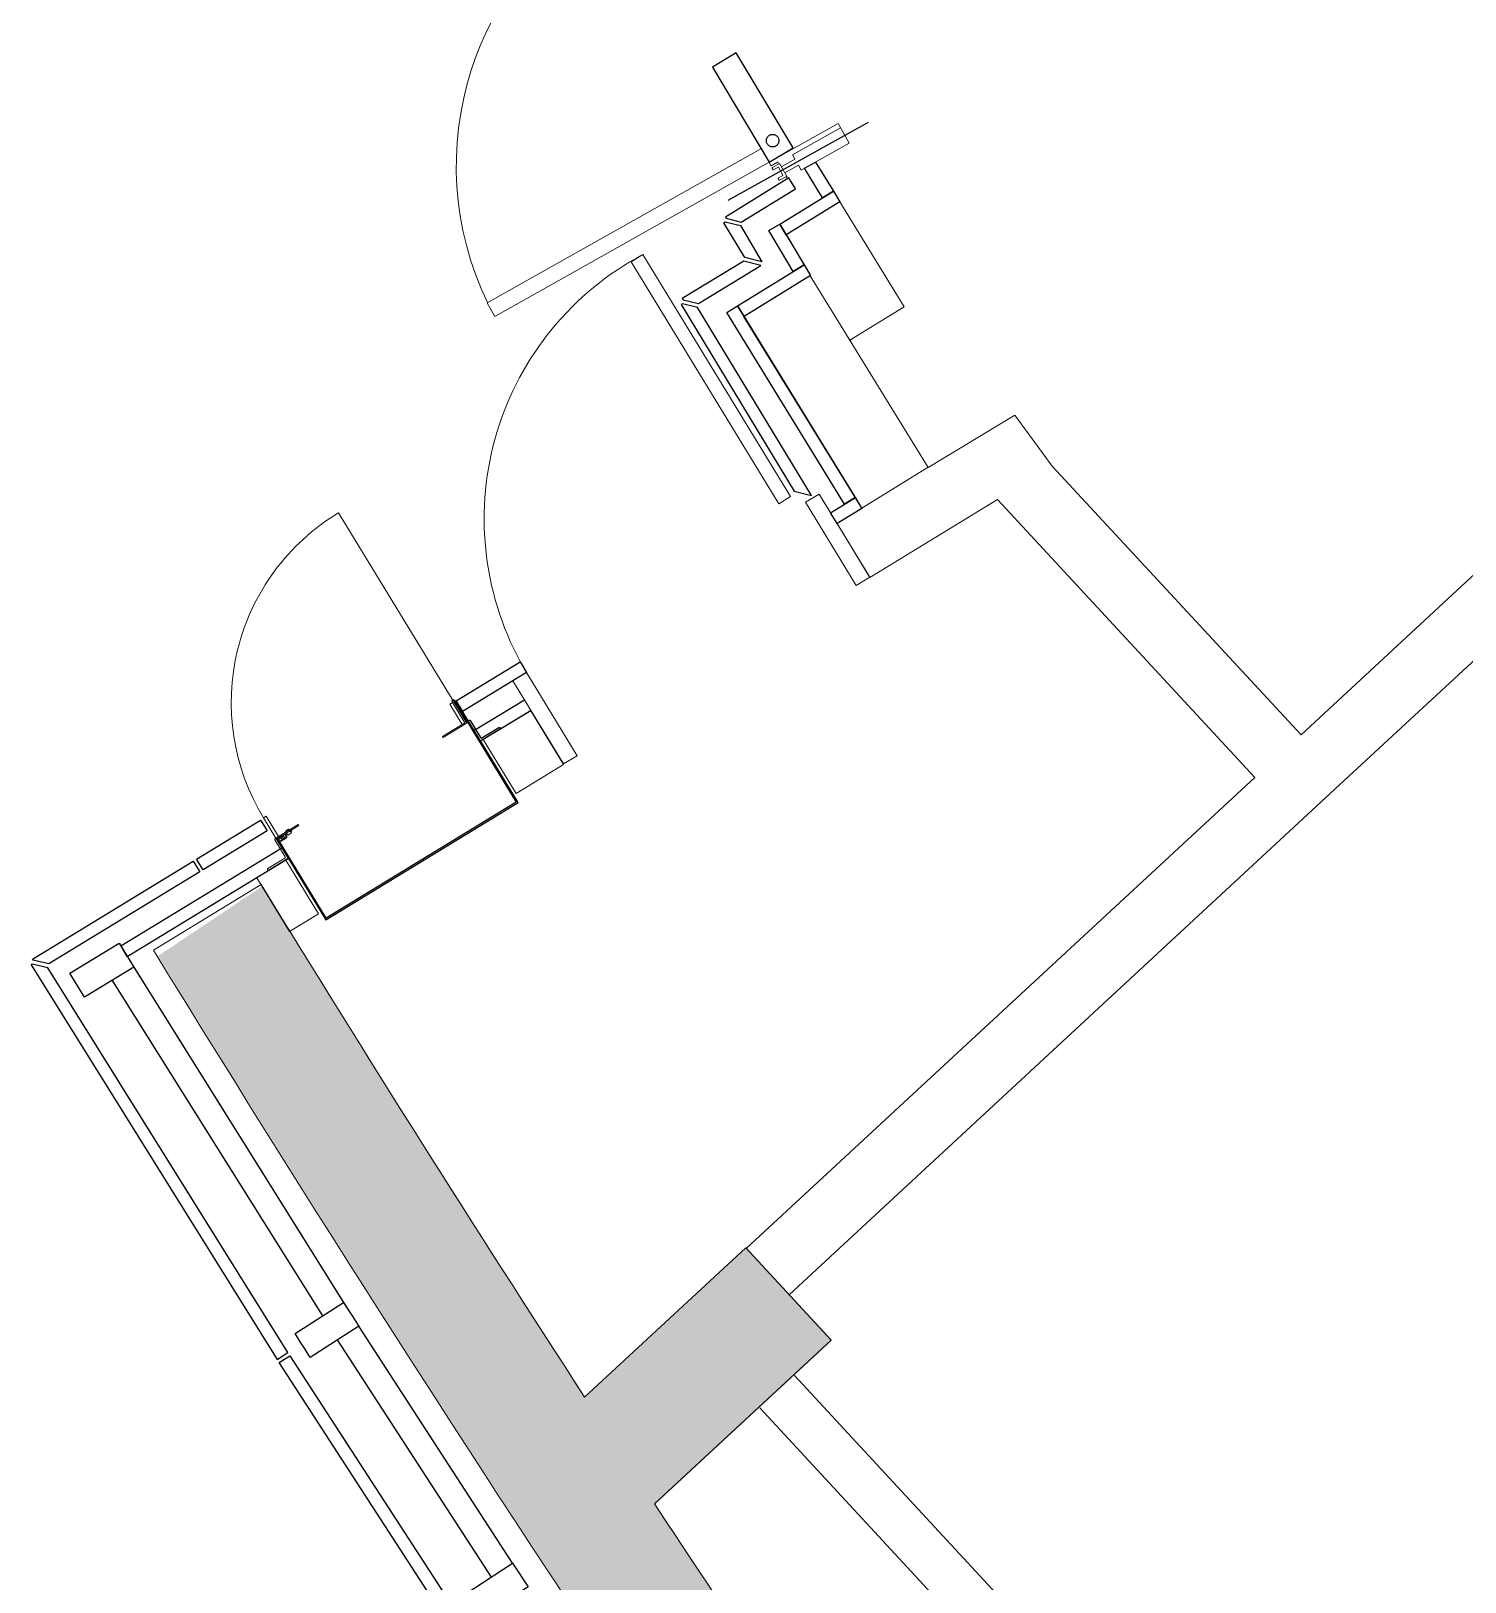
# Model space of a CAD drawing. Header units: centimetres. Extents: x 139057 to 200038, y 34824 to 80516.
# Drawn here: x 164389 to 164844.4, y 48748.7 to 49241 of the extents above; entities that cross this region are included whole.
import ezdxf

# ---------------------------------------------------------------- set-up
doc = ezdxf.new("R2010")
doc.units = ezdxf.units.CM
doc.header["$LTSCALE"] = 100
doc.linetypes.add('FLPL-B-P1$0$HIDDEN', pattern=[9.525, 6.35, -3.175])
doc.layers.get('0').update_dxf_attribs({"lineweight": 0})
for name, color, linetype, lineweight in [('410_STRUTTURE_001-AM_0', 7, 'Continuous', 0), ('430_TAVOLATI_001-AM_0', 3, 'Continuous', 0), ('441_SERRAMENTI_001-AM_0', 1, 'Continuous', 0)]:
    doc.layers.add(name, color=color, linetype=linetype, lineweight=lineweight)
for name, color, linetype in [('_retini_strutture', 7, 'Continuous'), ('A-FACCIATA', 8, 'Continuous'), ('A-FACCIATA-metal', 13, 'Continuous'), ('A-FACCIATA-montanti', 13, 'Continuous'), ('A-FACCIATA-stone', 13, 'Continuous'), ('A-MCLS3-15', 50, 'Continuous'), ('FLPL-B-P1$0$A-ABOV', 7, 'FLPL-B-P1$0$HIDDEN')]:
    doc.layers.add(name, color=color, linetype=linetype)

# ---------------------------------------------------------------- blocks, each defined once
blk = doc.blocks.new('FLPL-B-P1$0$leafmet')
at = {"color": 0, "linetype": 'ByBlock'}
blk.add_lwpolyline([(0, 0), (44, 0), (44, 1), (0, 1)], close=True, dxfattribs=at)
blk = doc.blocks.new('FLPL-B-P1$0$invsible closer')
at = {"layer": 'FLPL-B-P1$0$A-ABOV'}
blk.add_line((0, 44), (0, -44), dxfattribs=at)
blk.add_lwpolyline([(0, 44), (0, -44), (351, -44), (351, 44)], close=True, dxfattribs=at)
blk.add_circle((53, 0), 20, dxfattribs=at)
blk = doc.blocks.new('A$C008775F5')
blk.add_lwpolyline([(14809171.4, 36768593.5), (14809122.8, 36768581.7), (14808886.4, 36769553.3), (14808935, 36769565.2)], close=True)
for points in [[(14810139.5, 36768802.3), (14810151.1, 36768754.7), (14810168.1, 36768758.8), (14810209.4, 36768588.8), (14810139.9, 36768571.9), (14810080.8, 36768815.3, -0.414214), (14810081.6, 36768816.5), (14810092.2, 36768819.1, -0.414214), (14810093.4, 36768818.4), (14810098.8, 36768796.3, 0.414214), (14810099.4, 36768796), (14810105.7, 36768797.5)], [(14809076.6, 36768543.2), (14809088.1, 36768495.6), (14809071.1, 36768491.4), (14809112.5, 36768321.4), (14809182, 36768338.3), (14809122.8, 36768581.7, 0.414214), (14809121.6, 36768582.4), (14809110.9, 36768579.8, 0.414214), (14809110.2, 36768578.6), (14809115.5, 36768556.6, -0.414214), (14809115.1, 36768555.9), (14809108.8, 36768554.4)]]:
    blk.add_lwpolyline(points, format="xyb")
for points in [[(14810137.2, 36768829, -0.414214), (14810137.9, 36768830.2), (14810143.7, 36768831.6, -0.414214), (14810145, 36768830.9), (14810150.3, 36768808.8, 0.414214), (14810150.9, 36768808.5), (14810152.4, 36768808.8, -0.414214), (14810153.6, 36768808.1), (14810154.1, 36768805.9), (14810106.5, 36768794.3), (14810100.3, 36768820, -0.414214), (14810101, 36768821.2), (14810106.8, 36768822.7, -0.414214), (14810108, 36768821.9), (14810111.9, 36768805.9, 0.414214), (14810112.5, 36768805.5), (14810140.7, 36768812.4, 0.414214), (14810141.1, 36768813)], [(14809066.4, 36768568, 0.414214), (14809065.2, 36768568.7), (14809059.4, 36768567.3, 0.414214), (14809058.7, 36768566.1), (14809064, 36768544, -0.414214), (14809063.6, 36768543.4), (14809062.2, 36768543.1, 0.414214), (14809061.5, 36768541.9), (14809062, 36768539.6), (14809109.6, 36768551.2), (14809103.3, 36768576.9, 0.414214), (14809102.1, 36768577.7), (14809096.3, 36768576.3, 0.414214), (14809095.6, 36768575.1), (14809099.5, 36768559, -0.414214), (14809099.1, 36768558.4), (14809070.9, 36768551.6, -0.414214), (14809070.3, 36768551.9)]]:
    blk.add_lwpolyline(points, format="xyb", close=True)
for points in [[(14810154.9, 36768575.6), (14810113.7, 36768745.6), (14810129.7, 36768749.5), (14810118.2, 36768797.1)], [(14809166.9, 36768334.6), (14809125.6, 36768504.7), (14809109.5, 36768500.8), (14809097.9, 36768548.4)]]:
    blk.add_lwpolyline(points)
blk.add_arc((14809109.1, 36768579), 1000, 13.6705, 100.0097)
at = {"rotation": 15.24461913076097}
blk.add_blockref('FLPL-B-P1$0$invsible closer', (14809134.4, 36768539.2), dxfattribs=at)

msp = doc.modelspace()

# ---------------------------------------------------------------- hatches: boundary and pattern name
at = {"layer": '_retini_strutture'}
msp.add_hatch(color=256, dxfattribs=at).paths.add_polyline_path([(164587.38, 48773.43), (164643.52, 48825.42), (164616.34, 48854.77), (164565.17, 48807.38, -0.006678), (164462.65, 48969.66), (164429.38, 48947.41, 0.043137), (165169.12, 47946.49), (165240.89, 48012.98), (165213.72, 48042.32), (165175.2, 48006.64), (165042.67, 48149.71), (165886.45, 48931.12), (166032.55, 48773.36), (166061.93, 48800.57), (165861.49, 49017.02), (165588.54, 48764.25), (165408.49, 48958.68), (165445.17, 48992.67), (165424.79, 49014.67), (165347.75, 48943.32), (165368.12, 48921.32), (165379.13, 48931.51), (165559.2, 48737.07), (164995.18, 48214.74), (164995.19, 48214.73, -0.009256), (164832.04, 48424.87), (165265.41, 48826.18), (165245.03, 48848.19), (164814.05, 48449.07, -0.013769)])

# ---------------------------------------------------------------- linework, layer by layer
at = {"layer": '410_STRUTTURE_001-AM_0', "elevation": 0}
msp.add_lwpolyline([(165559.17, 48736.94), (164994.99, 48214.5, -0.009254), (164831.87, 48424.62), (165265.39, 48826.06), (165245, 48848.07), (164813.86, 48448.83, -0.013779), (164587.04, 48773.46), (164643.14, 48825.41), (164615.97, 48854.76), (164564.83, 48807.4, -0.006687), (164462.1, 48970.07), (164427.96, 48949.25, 0.043229), (165168.91, 47946.24), (165168.91, 47946.24), (165202.17, 47977.04), (165202.17, 47977.04), (165231.52, 48004.22), (165204.34, 48033.57), (165174.99, 48006.39), (165042.5, 48149.46), (165479.07, 48553.73)], format="xyb", dxfattribs=at)
at = {"layer": '430_TAVOLATI_001-AM_0'}
for p, q in [((164792.3, 49017.64, 0), (164927.87, 49143.17, 0)), ((164805.89, 49002.96, 0), (164941.46, 49128.5, 0)), ((164701.42, 49119.1, 0), (164713.32, 49102.93, 0)), ((164673.86, 49102.52, 0), (164652.82, 49089.57, 0)), ((164713.32, 49102.93, 0), (164792.3, 49017.64, 0)), ((164695.9, 49092.3, 0), (164777.62, 49004.05, 0)), ((164616.17, 48854.54, 0), (164777.62, 49004.05, 0)), ((164629.76, 48839.87, 0), (164805.89, 49002.96, 0))]:
    msp.add_line(p, q, dxfattribs=at)
at = {"layer": '430_TAVOLATI_001-AM_0', "elevation": 0}
for points in [[(164695.9, 49092.3), (164655.38, 49067.59), (164645.02, 49084.68), (164652.87, 49089.48), (164615.31, 49150.42), (164636.54, 49163.39), (164628.86, 49176.27), (164645.89, 49186.77), (164666.34, 49153.48), (164649.03, 49142.89)], [(164636.44, 49163.32), (164673.92, 49102.41), (164701.42, 49119.1)]]:
    msp.add_lwpolyline(points, dxfattribs=at)
for points in [[(164543.05, 48999.03), (164558.11, 49008.21), (164547.71, 49025.27), (164532.65, 49016.09)], [(164480.31, 48960.77), (164471.16, 48955.2), (164460.77, 48972.24), (164469.91, 48977.81)]]:
    msp.add_lwpolyline(points, close=True, dxfattribs=at)
at = {"layer": '441_SERRAMENTI_001-AM_0'}
for p, q in [((164523.06, 49028.37, 0), (164486.67, 49088.06, 0)), ((164522.72, 49028.17, 0), (164522.92, 49027.83, 0)), ((164523.26, 49028.04, 0), (164527.38, 49021.29, 0)), ((164523.39, 49028.58, 0), (164523.6, 49028.24, 0)), ((164523.94, 49028.45, 0), (164523.6, 49028.24, 0)), ((164527.04, 49021.09, 0), (164527.71, 49021.5, 0)), ((164469.16, 48985.77, 0), (164467.41, 48984.7, 0)), ((164467.62, 48984.36, 0), (164469.37, 48985.43, 0)), ((164469.37, 48985.43, 0), (164469.16, 48985.77, 0))]:
    msp.add_line(p, q, dxfattribs=at)
at = {"layer": '441_SERRAMENTI_001-AM_0', "elevation": 0}
for points in [[(164639.26, 49094.02), (164634.97, 49091.45), (164651.09, 49065.02), (164655.36, 49067.63)], [(164542.07, 49034.74), (164546.34, 49037.34), (164562.44, 49010.96), (164558.17, 49008.35)], [(164522.07, 49027.31), (164525.98, 49020.91), (164526.83, 49021.43), (164522.92, 49027.83)], [(164519.92, 49016.75), (164527.04, 49021.09), (164526.83, 49021.43), (164519.72, 49017.09)], [(164462.9, 48991.23), (164466.81, 48984.83), (164467.66, 48985.35), (164463.76, 48991.75)], [(164474.13, 48988.83), (164467.01, 48984.49), (164466.81, 48984.83), (164473.92, 48989.17)]]:
    msp.add_lwpolyline(points, close=True, dxfattribs=at)
for points in [[(164471.11, 48987.45), (164471.03, 48987.58), (164470.76, 48987.65), (164469.94, 48987.15), (164469.88, 48986.88), (164469.96, 48986.75)], [(164470.16, 48986.41), (164470.55, 48985.78), (164471.7, 48986.49), (164471.32, 48987.11)], [(164471.47, 48986.86), (164471.83, 48987.08), (164471.7, 48987.29), (164471.34, 48987.07)]]:
    msp.add_lwpolyline(points, dxfattribs=at)
at = {"layer": '441_SERRAMENTI_001-AM_0', "elevation": 0, "flags": 128}
msp.add_lwpolyline([(164464.31, 48974.52), (164470.71, 48978.43), (164466.81, 48984.83), (164466.55, 48984.67, 0.414214), (164466.45, 48984.26), (164469.73, 48978.88, -0.414214), (164469.63, 48978.47), (164464.25, 48975.19, 0.414214), (164464.15, 48974.78)], format="xyb", close=True, dxfattribs=at)
at = {"layer": '441_SERRAMENTI_001-AM_0', "elevation": 0}
for points in [[(164469.8, 48985.61), (164469.97, 48985.34, -0.414214), (164469.9, 48985.06), (164468.15, 48983.99), (164468.28, 48983.78), (164470.03, 48984.85, 0.414214), (164470.18, 48985.47), (164470.01, 48985.74)], [(164470.19, 48986.37), (164469.95, 48986.22, 0.414214), (164469.8, 48985.61)], [(164470.01, 48985.74, -0.414214), (164470.08, 48986.01), (164470.32, 48986.16)]]:
    msp.add_lwpolyline(points, format="xyb", dxfattribs=at)
msp.add_lwpolyline([(164469.57, 48984.86), (164468.72, 48984.34), (164468.47, 48984.75, -0.167987), (164469.32, 48985.27)], format="xyb", close=True, dxfattribs=at)
at = {"layer": '441_SERRAMENTI_001-AM_0'}
msp.add_circle((164523.06, 49028.37, 0), 0.396, dxfattribs=at)
for centre, radius, start, end in [((164628.05, 49086.14, 0), 95.12, 118.0431, 208.3962), ((164522.92, 49027.83, 0), 70.3, 121.0482, 211.3707), ((164467.65, 48984.32, 0), 0.45, 121.3706, 211.3706), ((164467.65, 48984.32, 0), 0.05, 121.3706, 211.3706)]:
    msp.add_arc(centre, radius, start, end, dxfattribs=at)
at = {"layer": 'A-FACCIATA'}
for p, q in [((164654.89, 49211.98, 0), (164610.34, 49187.2, 0)), ((164421.66, 48943.83, 0), (164488.29, 48837.43, 0)), ((164414.83, 48939.66, 0), (164481.55, 48833.12, 0)), ((164541.91, 48754.64, 0), (164493.14, 48829.85, 0)), ((164535.23, 48750.25, 0), (164486.4, 48825.54, 0))]:
    msp.add_line(p, q, dxfattribs=at)
at = {"layer": 'A-FACCIATA-metal'}
for p, q in [((164523.6, 49028.24, 0), (164543.14, 48996.2, 0)), ((164543.69, 48996.07, 0), (164523.94, 49028.45, 0)), ((164482.65, 48958.85, 0), (164543.69, 48996.07, 0)), ((164543.14, 48996.2, 0), (164482.78, 48959.4, 0)), ((164467.26, 48984.08, 0), (164482.65, 48958.85, 0)), ((164482.78, 48959.4, 0), (164467.6, 48984.29, 0))]:
    msp.add_line(p, q, dxfattribs=at)
at = {"layer": 'A-FACCIATA-metal', "elevation": 0, "flags": 128}
msp.add_lwpolyline([(164538.15, 49019.55), (164531.75, 49015.64), (164527.85, 49022.05), (164528.1, 49022.2, -0.414214), (164528.52, 49022.1), (164531.79, 49016.72, 0.414214), (164532.21, 49016.62), (164537.59, 49019.9, -0.414214), (164538, 49019.8)], format="xyb", close=True, dxfattribs=at)
at = {"layer": 'A-FACCIATA-montanti', "elevation": 0}
for points in [[(164416.98, 48951.51), (164421.66, 48943.83), (164406.03, 48934.3), (164404.21, 48937.29), (164403.17, 48939), (164401.35, 48941.99)], [(164488.29, 48837.43), (164493.14, 48829.85), (164477.72, 48819.99), (164475.83, 48822.94), (164474.75, 48824.63), (164472.87, 48827.58)], [(164541.91, 48754.65), (164546.86, 48747.13), (164531.57, 48737.07), (164529.65, 48739.99), (164528.55, 48741.66), (164526.62, 48744.59)]]:
    msp.add_lwpolyline(points, close=True, dxfattribs=at)
at = {"layer": 'A-FACCIATA-stone'}
msp.add_line((164523.95, 49028.46, 0), (164526.03, 49025.04, 0), dxfattribs=at)
at = {"layer": 'A-FACCIATA-stone', "elevation": 0}
for points in [[(164640.39, 49188.07), (164634.61, 49197.44), (164638.11, 49199.39), (164643.81, 49190.18)], [(164609.51, 49181.97), (164609.75, 49181.58), (164614.58, 49180.39), (164631.74, 49190.97), (164629.69, 49194.41)], [(164626.81, 49179.71), (164643.81, 49190.18), (164645.89, 49186.77), (164628.86, 49176.27)], [(164609.46, 49180.41), (164614.29, 49179.23), (164621.11, 49167.79), (164615.66, 49169.13), (164609.07, 49180.17)], [(164631.09, 49164.73), (164623.37, 49177.68), (164626.81, 49179.71), (164634.49, 49166.83)], [(164615.37, 49167.97), (164595.85, 49156.06), (164596.09, 49155.67), (164600.94, 49154.48), (164620.82, 49166.61)], [(164613.35, 49153.8), (164634.49, 49166.83), (164636.54, 49163.39), (164615.45, 49150.39)], [(164636.85, 49093.62), (164600.72, 49153.24), (164595.87, 49154.41), (164595.48, 49154.18), (164631.36, 49094.96)], [(164647.35, 49090.81), (164609.94, 49151.71), (164613.35, 49153.8), (164650.77, 49092.89)], [(164642.9, 49088.05), (164650.79, 49092.9), (164652.87, 49089.48), (164644.98, 49084.64)], [(164467.87, 48818.33), (164471.24, 48820.48), (164524.43, 48738.47), (164521.09, 48736.27)]]:
    msp.add_lwpolyline(points, close=True, dxfattribs=at)
for points in [[(164526.07, 49024.98), (164523.99, 49028.4), (164544.31, 49040.79), (164546.39, 49037.37), (164526.07, 49024.98)], [(164529.7, 49019), (164545.71, 49028.76)], [(164547.8, 49025.35), (164531.79, 49015.59)], [(164443.68, 48974.74), (164441.6, 48978.16), (164461.92, 48990.55), (164464, 48987.13)], [(164464, 48987.13), (164443.68, 48974.74)], [(164442.65, 48974.12), (164394.69, 48944.86), (164389.77, 48946.03), (164389.53, 48946.41), (164440.57, 48977.53), (164442.65, 48974.12)], [(164470.75, 48978.36), (164419.62, 48947.18), (164417.54, 48950.59), (164468.67, 48981.78)], [(164467.22, 48819.34), (164470.59, 48821.49), (164394.34, 48943.61), (164389.42, 48944.77), (164389.04, 48944.54), (164467.22, 48819.34)]]:
    msp.add_lwpolyline(points, dxfattribs=at)
at = {"layer": 'A-FACCIATA-stone'}
msp.add_arc((170580.11, 52723.52, 0), 7167.1, 211.388549, 211.420533, dxfattribs=at)
at = {"layer": 'A-MCLS3-15'}
for p, q in [((164631.46, 48814.19, 0), (164897.79, 48526.58, 0)), ((164620.46, 48803.99, 0), (164751.9, 48662.04, 0))]:
    msp.add_line(p, q, dxfattribs=at)

# ---------------------------------------------------------------- block references
at = {"layer": '441_SERRAMENTI_001-AM_0', "zscale": 0.1}
for name, p, xscale, yscale, rotation in [('A$C008775F5', (4104738.35, -384253.99, 0), 0.1, 0.1, 105.66), ('FLPL-B-P1$0$leafmet', (164630.2, 49093.26, 0.1), -0.1, 90.00000000002167, 31.38641288635504)]:
    msp.add_blockref(name, p, dxfattribs=dict(at, xscale=xscale, yscale=yscale, rotation=rotation))

doc.saveas('drawing.dxf')
